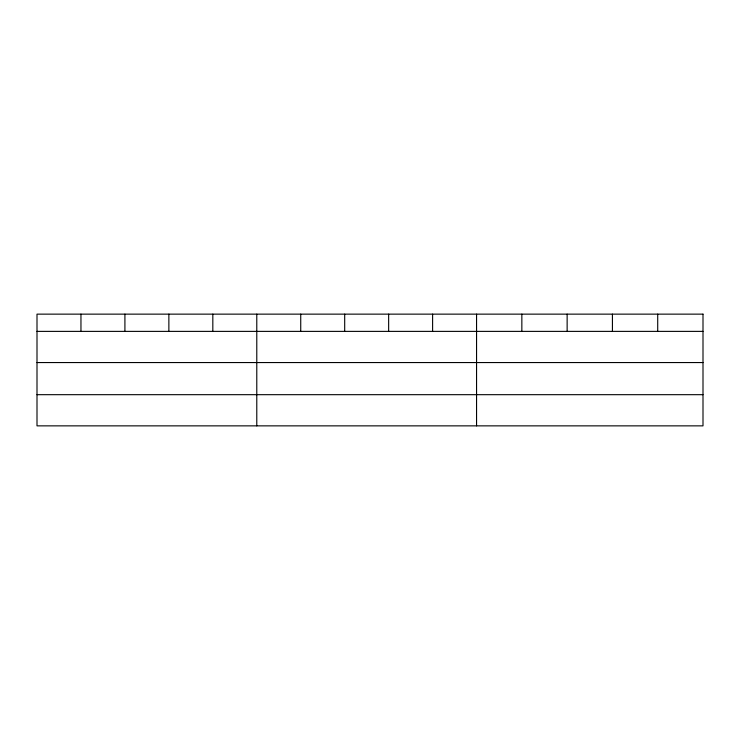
<?xml version="1.0" encoding="UTF-8"?>
<svg xmlns="http://www.w3.org/2000/svg" width="740" height="740" viewBox="0 0 740 740"><rect width="100%" height="100%" fill="white"/><g stroke="black" fill="none" stroke-linecap="round" stroke-linejoin="round"><path stroke-width="1.11" d="M37 331.381L703 331.381M37 362.554L703 362.554M37 394.679L703 394.679M657.712 314.139L657.712 331.381M612.424 314.139L612.424 331.381M567.136 314.139L567.136 331.381M521.848 314.139L521.848 331.381M476.56 314.139L476.56 425.861M432.604 314.139L432.604 331.381M388.648 314.139L388.648 331.381M344.692 314.139L344.692 331.381M300.736 314.139L300.736 331.381M256.78 314.139L256.78 425.861M212.824 314.139L212.824 331.381M168.868 314.139L168.868 331.381M124.912 314.139L124.912 331.381M80.956 314.139L80.956 331.381M703 314.139L37 314.139L37 425.861L703 425.861L703 314.139"/></g></svg>
